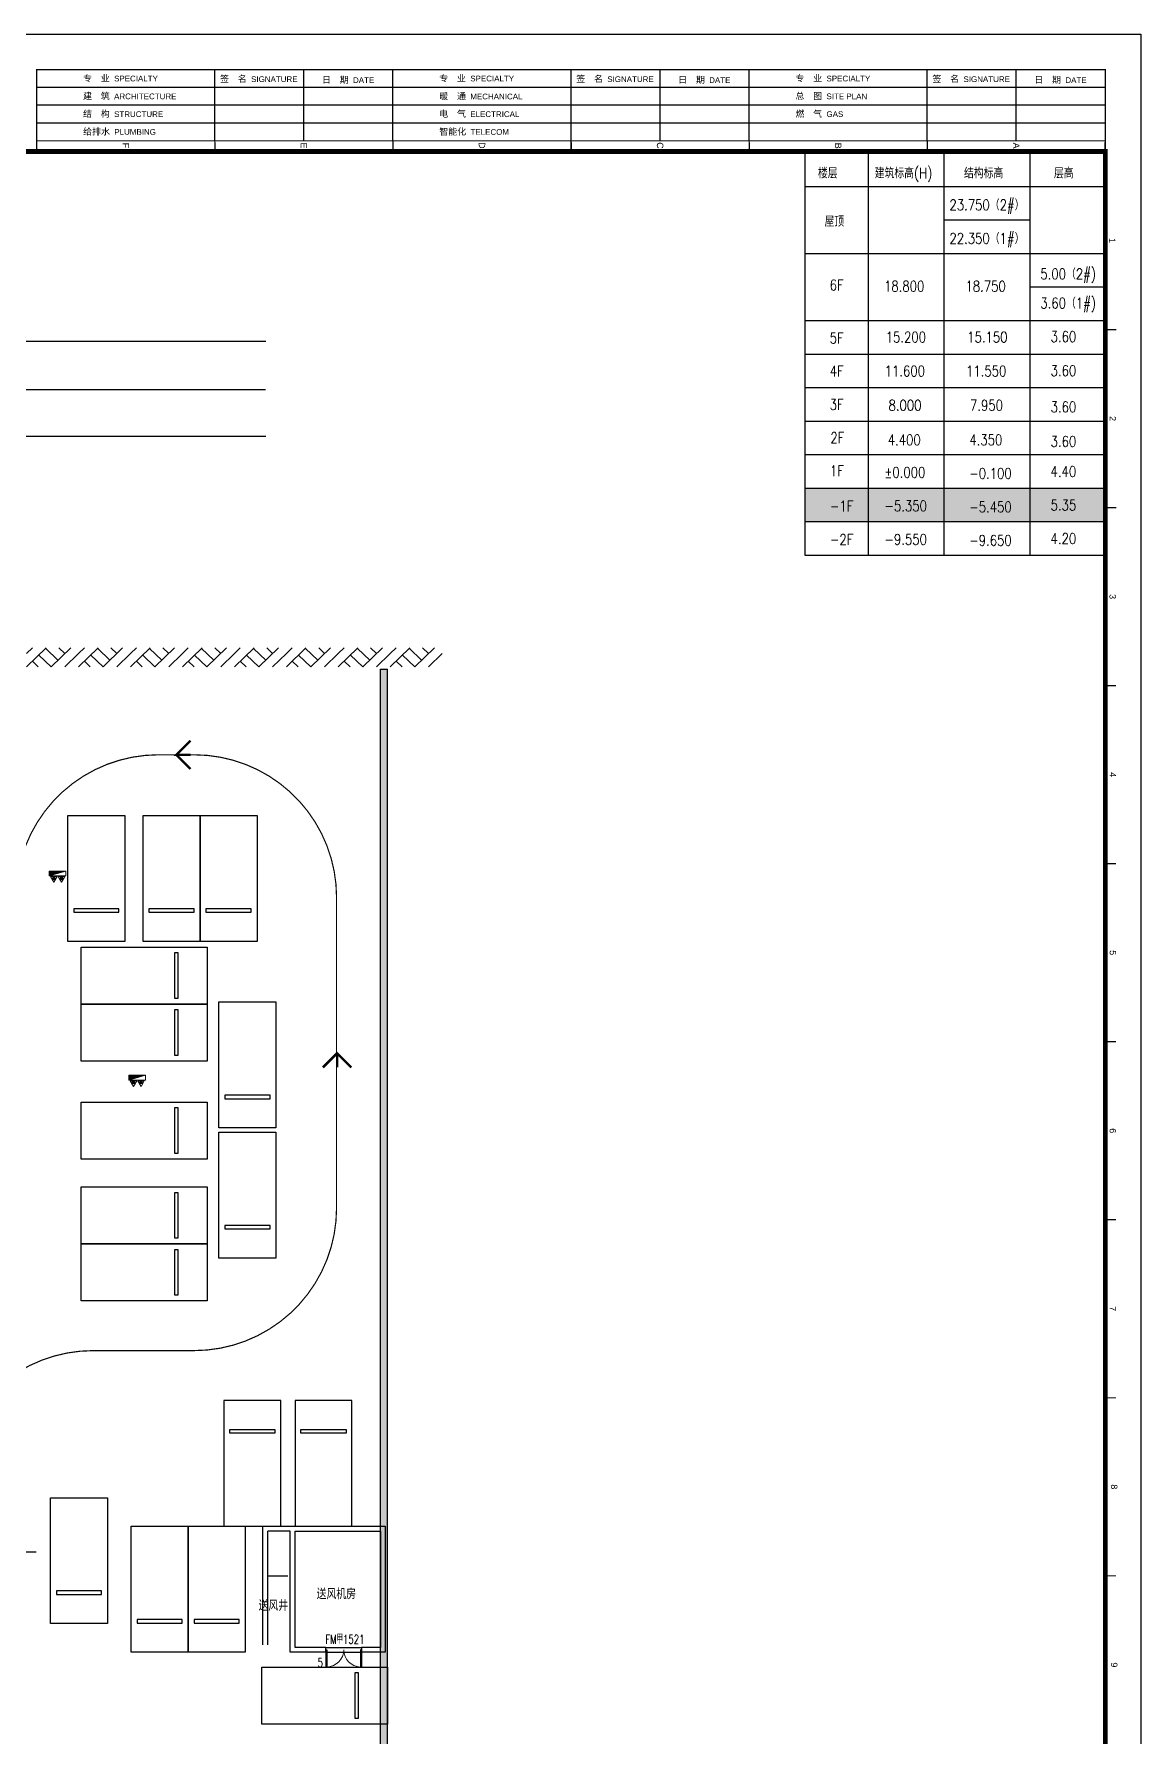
# Model space of a CAD drawing. Extents: x 447078 to 1776277, y 243534 to 519428.
# Drawn here: x 683806 to 730420, y 447508 to 519203 of the extents above; entities that cross this region are included whole.
import ezdxf
from ezdxf.enums import TextEntityAlignment as Align

# ---------------------------------------------------------------- set-up
doc = ezdxf.new("R2010")
doc.units = 0
doc.header["$LTSCALE"] = 1000
doc.header["$MEASUREMENT"] = 0
for name, pattern in [('BOUNDRY', [13.4, 10, -1, 0.2, -1, 0.2, -1]), ('DASH', [0.35, 0.25, -0.1]), ('HIDDEN', [9.525, 6.35, -3.175])]:
    doc.linetypes.add(name, pattern=pattern)
for name, color, linetype in [('A-APRO', 11, 'Continuous'), ('A-DOOR', 2, 'Continuous'), ('A-DOOR-FIRE-IDEN', 2, 'Continuous'), ('A-HATH', 8, 'Continuous'), ('A-HOLE', 41, 'Continuous'), ('A-OVER', 23, 'Continuous'), ('A-PARK-CARS', 8, 'HIDDEN'), ('A-PARK-CARS-2', 8, 'HIDDEN'), ('A-WALL', 140, 'Continuous'), ('A-WALL-HATH', 8, 'Continuous'), ('G-0-XREF', 2, 'Continuous'), ('G-ANNO-NOTE', 80, 'Continuous'), ('LINE-BLDG', 3, 'BOUNDRY'), ('ROAD', 60, 'Continuous'), ('图框CCDI_B0GA0+0.00$0$G-ANNO-TEXT', 33, 'Continuous'), ('图框CCDI_B0GA0+0.00$0$G-BORD', 3, 'Continuous')]:
    doc.layers.add(name, color=color, linetype=linetype)
doc.layers.add('半地下室一层消火栓$0$P-HUDR-MISC', color=13, linetype='Continuous', lineweight=25)
doc.layers.add('半地下室一层消火栓$0$体育文娱中心3F消火栓$0$P-HUDR-MISC', color=13, linetype='Continuous', lineweight=20)
doc.styles.add('_TCH_WINDOW', font='SIMPLEX', dxfattribs={"height": 3.5, "bigfont": 'GBCBIG'})
doc.styles.add('CCDI-TOG-02', font='simplex.shx', dxfattribs={"width": 0.8, "bigfont": 'zjdz.shx'})
doc.styles.add('CCDI_T_G02', font='simplex.shx', dxfattribs={"width": 0.8, "bigfont": 'zjdz.shx'})
doc.styles.add('图框CCDI_B0GA0+0.00$0$CCDI_T_G01', font='')
doc.styles.get('图框CCDI_B0GA0+0.00$0$CCDI_T_G01').set_extended_font_data('Arial')

# ---------------------------------------------------------------- blocks, each defined once
blk = doc.blocks.new('图框CCDI_B0GA0+0.00')
at = {"layer": '图框CCDI_B0GA0+0.00$0$G-BORD'}
for p, q in [((8300, 83150), (8300, 83400)), ((13300, 83150), (13300, 83400)), ((1500, 83100), (1500, 53100)), ((2000, 83100), (2000, 53100)), ((2500, 83100), (2500, 53100)), ((3300, 83100), (3050, 83100)), ((3300, 83100), (3050, 83100)), ((3000, 80600), (1000, 80600)), ((3000, 78100), (1000, 78100)), ((3050, 78100), (3300, 78100)), ((3000, 73100), (1000, 73100)), ((3050, 73100), (3300, 73100)), ((3000, 70600), (1000, 70600)), ((3000, 68100), (1000, 68100)), ((3050, 68100), (3300, 68100)), ((3000, 63100), (1000, 63100)), ((3050, 63100), (3300, 63100)), ((3000, 60600), (1000, 60600)), ((3000, 58100), (1000, 58100)), ((3050, 58100), (3300, 58100)), ((3300, 53100), (3050, 53100)), ((3300, 53100), (3050, 53100))]:
    blk.add_line(p, q, dxfattribs=at)
blk.add_lwpolyline([(0, 84100), (118900, 84100), (118900, 0), (0, 0)], close=True, dxfattribs=at)
at = {"layer": '图框CCDI_B0GA0+0.00$0$G-BORD', "const_width": 140}
blk.add_lwpolyline([(3300, 83100), (117900, 83100), (117900, 1000), (3300, 1000)], close=True, dxfattribs=at)
at = {"layer": '图框CCDI_B0GA0+0.00$0$G-BORD', "const_width": 35}
for points in [[(8300, 83400), (8300, 83100)], [(13300, 83400), (13300, 83100)], [(18300, 83100), (18300, 83400)], [(23300, 83100), (23300, 83400)], [(28300, 83100), (28300, 83400)], [(33300, 83100), (33300, 83400)], [(38300, 83100), (38300, 83400)], [(43300, 83100), (43300, 83400)], [(3000, 83100), (3000, 53100)], [(3300, 83100), (3300, 63100)], [(3300, 78100), (3000, 78100)], [(3300, 73100), (3000, 73100)], [(3300, 68100), (3000, 68100)], [(3300, 63100), (3000, 63100)], [(3300, 58100), (3000, 58100)]]:
    blk.add_lwpolyline(points, dxfattribs=at)
at = {"layer": '图框CCDI_B0GA0+0.00$0$G-BORD'}
blk.add_lwpolyline([(3300, 83100, 35, 35, 0), (1000, 83100, 35, 35, 0), (1000, 53100, 35, 35, 0), (3300, 53100, 0, 0, 0)], format="xyseb", dxfattribs=at)
at = {"layer": '图框CCDI_B0GA0+0.00$0$G-ANNO-TEXT', "style": '图框CCDI_B0GA0+0.00$0$CCDI_T_G01'}
for s, p in [('1', (5800, 83295)), ('2', (10800, 83309)), ('3', (15800, 83307)), ('4', (20800, 83311)), ('5', (25800, 83313)), ('6', (30800, 83310)), ('7', (35800, 83312)), ('8', (40800, 83350)), ('9', (45800, 83350)), ('A', (3134, 80600)), ('B', (3137, 75600)), ('C', (3129, 70600)), ('D', (3126, 65600)), ('E', (3128, 60600)), ('F', (3130, 55600))]:
    blk.add_text(s, height=180, dxfattribs=at).set_placement(p, align=Align.MIDDLE_CENTER)
at = {"layer": '图框CCDI_B0GA0+0.00$0$G-ANNO-TEXT', "char_height": 200, "rotation": 90, "style": '图框CCDI_B0GA0+0.00$0$CCDI_T_G01'}
for s, insert, width, attachment_point, line_spacing_factor in [('{\\fSimSun|b0|i0|c134|p54;\\H0.9x;日  期 \\fArial|b0|i0|c0|p39;\\H0.8889x;DATE}', (1295, 81841), 2500, 5, 0.96), ('{\\fSimSun|b0|i0|c134|p54;\\H0.9x;签  名 \\fArial|b0|i0|c0|p34;\\H0.8889x;SIGNATURE}', (1268, 78246), 3400, 4, 0.9), ('{\\fSimSun|b0|i0|c134|p54;\\H0.9x;专  业\\fSimSun|b0|i0|c0|p54; \\fArial|b0|i0|c0|p34;\\H0.8889x;SPECIALTY}', (1250, 74400), 5000, 4, 0.9), ('{\\fSimSun|b0|i0|c134|p54;\\H0.9x;总  图\\fSimSun|b0|i0|c0|p54; \\fArial|b0|i0|c0|p34;\\H0.8889x;SITE PLAN}', (1750, 74400), 3400, 4, 0.9), ('{\\fSimSun|b0|i0|c134|p54;\\H0.9x;燃  气\\fSimSun|b0|i0|c0|p54; \\fArial|b0|i0|c0|p34;\\H0.8889x;GAS}', (2250, 74400), 3400, 4, 0.9), ('{\\fSimSun|b0|i0|c134|p54;\\H0.9x;日  期 \\fArial|b0|i0|c0|p39;\\H0.8889x;DATE}', (1295, 71841), 2500, 5, 0.96), ('{\\fSimSun|b0|i0|c134|p54;\\H0.9x;签  名 \\fArial|b0|i0|c0|p34;\\H0.8889x;SIGNATURE}', (1268, 68246), 3400, 4, 0.9), ('{\\fSimSun|b0|i0|c134|p54;\\H0.9x;专  业\\fSimSun|b0|i0|c0|p54; \\fArial|b0|i0|c0|p34;\\H0.8889x;SPECIALTY}', (1250, 64400), 5000, 4, 0.9), ('{\\fSimSun|b0|i0|c134|p54;\\H0.9x;暖  通\\fSimSun|b0|i0|c0|p54; \\fArial|b0|i0|c0|p34;\\H0.8889x;MECHANICAL}', (1755, 64400), 3445.37, 4, 0.9), ('{\\fSimSun|b0|i0|c134|p54;\\H0.9x;电  气\\fSimSun|b0|i0|c0|p54; \\fArial|b0|i0|c0|p34;\\H0.8889x;ELECTRICAL}', (2250, 64400), 3400, 4, 0.9), ('{\\fSimSun|b0|i0|c134|p54;\\H0.9x;智能化\\fSimSun|b0|i0|c0|p54; \\fArial|b0|i0|c0|p34;\\H0.8889x;TELECOM}', (2750, 64400), 3400, 4, 0.9), ('{\\fSimSun|b0|i0|c134|p54;\\H0.9x;日  期 \\fArial|b0|i0|c0|p39;\\H0.8889x;DATE}', (1295, 61841), 2500, 5, 0.96), ('{\\fSimSun|b0|i0|c134|p54;\\H0.9x;签  名 \\fArial|b0|i0|c0|p34;\\H0.8889x;SIGNATURE}', (1268, 58246), 3400, 4, 0.9), ('{\\fSimSun|b0|i0|c134|p54;\\H0.9x;建  筑\\fSimSun|b0|i0|c0|p54; \\fArial|b0|i0|c0|p34;\\H0.8889x;ARCHITECTURE}', (1750, 54400), 5000, 4, 0.9), ('{\\fSimSun|b0|i0|c134|p54;\\H0.9x;专  业\\fSimSun|b0|i0|c0|p54; \\fArial|b0|i0|c0|p34;\\H0.8889x;SPECIALTY}', (1250, 54400), 5000, 4, 0.9), ('{\\fSimSun|b0|i0|c134|p54;\\H0.9x;结  构\\fSimSun|b0|i0|c0|p54; \\fArial|b0|i0|c0|p34;\\H0.8889x;STRUCTURE}', (2250, 54400), 5000, 4, 0.9), ('{\\fSimSun|b0|i0|c134|p54;\\H0.9x;给排水\\fSimSun|b0|i0|c0|p54; \\fArial|b0|i0|c0|p34;\\H0.8889x;PLUMBING}', (2750, 54400), 3400, 4, 0.9)]:
    blk.add_mtext(s, dxfattribs=dict(at, insert=insert, width=width, attachment_point=attachment_point, line_spacing_factor=line_spacing_factor))
blk = doc.blocks.new('cgb')
at = {"layer": 'G-ANNO-NOTE', "ltscale": 5}
for p, q in [((-570, 6400), (6600, 6400)), ((-570, 6400), (-570, -3200)), ((943, 6400), (943, -3200)), ((2743, 6400), (2743, -3200)), ((4800, 6400), (4800, -3200)), ((-570, 5600), (6600, 5600)), ((2743, 4800), (4800, 4800)), ((-570, 4000), (6600, 4000)), ((4800, 3200), (6600, 3200)), ((-570, 2400), (6600, 2400)), ((-570, 1600), (6600, 1600)), ((-570, 800), (6600, 800)), ((-570, 0), (6600, 0)), ((-570, -800), (6600, -800)), ((-570, -1600), (6600, -1600)), ((-570, -2400), (6600, -2400)), ((-570, -3200), (6600, -3200))]:
    blk.add_line(p, q, dxfattribs=at)
at = {"layer": 'G-ANNO-NOTE'}
blk.add_line((6600, 6400), (6600, -3200), dxfattribs=at)
at = {"layer": 'G-ANNO-NOTE', "color": 7, "style": 'CCDI-TOG-02', "width": 0.8}
for s, p in [('建筑标高(H)', (1097, 5793)), ('楼层', (-258, 5793)), ('结构标高', (3227, 5793)), ('层高', (5373, 5793)), ('23.750（2#）', (2881, 5032)), ('屋顶', (-101, 4639)), ('22.350（1#）', (2881, 4232)), ('5.00（2#)', (5050, 3384)), ('6F', (24, 3118)), ('18.800', (1320, 3092)), ('18.750', (3263, 3092)), ('3.60（1#)', (5050, 2687)), ('5F', (24, 1854)), ('15.200', (1360, 1876)), ('15.150', (3304, 1876)), ('3.60', (5293, 1887)), ('4F', (24, 1064)), ('11.600', (1334, 1065)), ('11.550', (3278, 1065)), ('3.60', (5293, 1075)), ('3F', (20, 266)), ('8.000', (1426, 249)), ('7.950', (3370, 249)), ('3.60', (5293, 211)), ('2F', (40, -524)), ('4.400', (1409, -577)), ('4.350', (3353, -577)), ('3.60', (5293, -615)), ('1F', (28, -1316)), ('%%P0.000', (1327, -1352)), ('-0.100', (3353, -1377)), ('4.40', (5293, -1333)), ('-1F', (28, -2156)), ('-5.350', (1327, -2152)), ('-5.450', (3353, -2177)), ('5.35', (5293, -2133)), ('-2F', (28, -2956)), ('-9.550', (1327, -2952)), ('-9.650', (3353, -2977)), ('4.20', (5293, -2933))]:
    blk.add_text(s, height=255, dxfattribs=at).set_placement(p)
blk = doc.blocks.new('$LinePat$素土夯实')
at = {"color": 0}
for p, q in [((0, -210), (210, 0)), ((120, -300), (420, 0)), ((420, 0), (608, -188)), ((495, -300), (795, 0)), ((615, 0), (705, -90)), ((210, -210), (300, -300)), ((315, -105), (502, -293)), ((705, -300), (795, -210))]:
    blk.add_line(p, q, dxfattribs=at)
blk = doc.blocks.new('prkg')
at = {"layer": 'A-PARK-CARS', "linetype": 'ByBlock', "ltscale": 0.1}
blk.add_lwpolyline([(0, 0), (2400, 0), (2400, 5300), (0, 5300)], close=True, dxfattribs=at)
at = {"layer": 'A-PARK-CARS', "linetype": 'ByBlock', "ltscale": 0.1, "elevation": 0}
blk.add_lwpolyline([(250, 4075), (2150, 4075), (2150, 3925), (250, 3925)], close=True, dxfattribs=at)
blk = doc.blocks.new('$DorLib2D$00000002')
for p, q in [((-0.5, 0), (-0.5, 0.4875)), ((-0.475, 0.4875), (-0.5, 0.4875)), ((-0.475, 0), (-0.475, 0.4875)), ((0.475, 0), (0.475, 0.4875)), ((0.475, 0.4875), (0.5, 0.4875)), ((0.5, 0), (0.5, 0.4875)), ((-0.5, 0), (-0.475, 0)), ((0.5, 0), (0.475, 0))]:
    blk.add_line(p, q)
at = {"lineweight": 13}
for centre, start, end in [((-0.4875, 0), 0, 88.53072), ((0.4875, 0), 91.46928, 180)]:
    blk.add_arc(centre, 0.4875, start, end, dxfattribs=at)
blk = doc.blocks.new('半地下室一层消火栓$0$体育文娱中心3F消火栓$0$A$C59133534')
at = {"layer": '半地下室一层消火栓$0$体育文娱中心3F消火栓$0$P-HUDR-MISC', "ltscale": 5}
blk.add_hatch(color=256, dxfattribs=at).paths.add_polyline_path([(50, 0), (-650, 200), (-650, 0)])
at = {"layer": '半地下室一层消火栓$0$体育文娱中心3F消火栓$0$P-HUDR-MISC'}
h = blk.add_hatch(dxfattribs=at)
h.set_pattern_fill('JIS_WOOD', color=256, scale=20, style=0)
h.set_pattern_definition([(45, (39.371, -152.983), (-10, 10), [])])
h.paths.add_polyline_path([(-410.5, 259), (-410.5, 350), (-501.5, 350), (-501.5, 259)])
h = blk.add_hatch(dxfattribs=at)
h.set_pattern_fill('JIS_WOOD', color=256, scale=20, style=0)
h.set_pattern_definition([(45, (360.371, -152.983), (-10, 10), [])])
h.paths.add_polyline_path([(-89.5, 259), (-89.5, 350), (-180.5, 350), (-180.5, 259)])
for p, q in [((-650, 200), (50, 0)), ((-456, 469), (-595, 228)), ((-595, 228), (-317, 228)), ((-501.5, 259), (-501.5, 350)), ((-501.5, 350), (-410.5, 350)), ((-501.5, 259), (-410.5, 259)), ((-456, 469), (-317, 228)), ((-410.5, 259), (-410.5, 350)), ((-135, 469), (-274, 228)), ((-274, 228), (4, 228)), ((-180.5, 259), (-180.5, 350)), ((-180.5, 350), (-89.5, 350)), ((-180.5, 259), (-89.5, 259)), ((-135, 469), (4, 228)), ((-89.5, 259), (-89.5, 350))]:
    blk.add_line(p, q, dxfattribs=at)
at = {"layer": '半地下室一层消火栓$0$体育文娱中心3F消火栓$0$P-HUDR-MISC', "ltscale": 5}
blk.add_lwpolyline([(-650, 200), (50, 200), (50, 0), (-650, 0)], close=True, dxfattribs=at)
blk = doc.blocks.new('地下一层消火栓')
at = {"layer": '半地下室一层消火栓$0$P-HUDR-MISC', "ltscale": 0.1, "xscale": -1, "rotation": 180}
for p in [(685096, 483941), (688446, 475341)]:
    blk.add_blockref('半地下室一层消火栓$0$体育文娱中心3F消火栓$0$A$C59133534', p, dxfattribs=at)

msp = doc.modelspace()

# ---------------------------------------------------------------- hatches: boundary and pattern name
at = {"layer": 'A-WALL-HATH'}
h = msp.add_hatch(color=256, dxfattribs=at)
h.dxf.hatch_style = 1
h.paths.add_polyline_path([(716267, 500076.7), (728902.6, 500076.7), (728888.3, 498664.9), (716267, 498664.9)])
msp.add_hatch(color=256, dxfattribs=at).paths.add_polyline_path([(698395.6, 425766.4), (698695.6, 425766.4), (698695.6, 492441.4), (698395.6, 492441.4)])

# ---------------------------------------------------------------- linework, layer by layer
at = {"layer": 'A-DOOR'}
for p, q in [((696095.6, 451241.4, 0), (697595.6, 451241.4)), ((696095.6, 451041.4, 0), (697595.6, 451041.4))]:
    msp.add_line(p, q, dxfattribs=at)
at = {"layer": 'A-HOLE', "linetype": 'DASH'}
msp.add_line((698395.6, 455191.4), (698395.6, 456141.4), dxfattribs=at)
at = {"layer": 'A-HOLE'}
msp.add_line((694495.6, 454241.4), (693645.6, 454241.4), dxfattribs=at)
at = {"layer": 'A-OVER'}
msp.add_line((677097.8, 455270.9), (683898.4, 455270.9), dxfattribs=at)
at = {"layer": 'A-PARK-CARS', "const_width": 100}
for points in [[(690395.6, 488841.4), (689795.6, 488841.4), (690395.6, 489441.4), (689795.6, 488841.4), (690395.6, 488241.4)], [(696568.2, 475668.8), (696568.2, 476268.8), (697168.2, 475668.8), (696568.2, 476268.8), (695968.2, 475668.8)]]:
    msp.add_lwpolyline(points, dxfattribs=at)
at = {"layer": 'A-PARK-CARS-2', "ltscale": 0.1, "const_width": 50}
msp.add_lwpolyline([(662545.6, 438441.4), (662545.6, 438441.4, 0.3080692), (668127.7, 442241.4, -0.3080692), (673709.8, 446041.4), (674295.6, 446041.4, 0.4142136), (680295.6, 452041.4), (680295.6, 457741.4, -0.4142136), (686295.6, 463741.4), (690545.6, 463741.4, 0.4142136), (696545.6, 469741.4), (696545.6, 482841.4, 0.4142136), (690545.6, 488841.4), (689045.6, 488841.4, 0.4142136), (683045.6, 482841.4), (683045.6, 465385.9, -0.1743985), (681670.6, 461563.6, 0.1743985), (680295.6, 457741.4), (680295.6, 457741.4)], format="xyb", dxfattribs=at)
at = {"layer": 'A-WALL'}
for p, q in [((698395.6, 425766.4), (698395.6, 492441.4)), ((698395.6, 492441.4), (698695.6, 492441.4)), ((698695.6, 425766.4), (698695.6, 492441.4)), ((693445.6, 451341.4), (693445.6, 456341.4)), ((693445.6, 456341.4), (698595.6, 456341.4, 0)), ((694595.6, 456141.4, 0), (693645.6, 456141.4, 0)), ((693645.6, 451341.4), (693645.6, 456141.4)), ((694595.6, 451041.4, 0), (694595.6, 456141.4, 0)), ((694795.6, 456141.4, 0), (698395.6, 456141.4, 0)), ((694795.6, 451241.4, 0), (694795.6, 456141.4, 0)), ((698395.6, 456141.4, 0), (698395.6, 451241.4, 0)), ((698595.6, 456341.4, 0), (698595.6, 451041.4, 0)), ((696095.6, 451041.4, 0), (694595.6, 451041.4, 0)), ((696095.6, 451241.4, 0), (694795.6, 451241.4, 0)), ((696095.6, 451041.4, 0), (696095.6, 451241.4, 0)), ((698395.6, 451241.4, 0), (697595.6, 451241.4, 0)), ((697595.6, 451241.4, 0), (697595.6, 451041.4, 0)), ((698595.6, 451041.4, 0), (697595.6, 451041.4, 0))]:
    msp.add_line(p, q, dxfattribs=at)
at = {"layer": 'LINE-BLDG', "ltscale": 0.1, "const_width": 50}
msp.add_lwpolyline([(693560.1, 504220.5), (628003.2, 504220.5), (626940.2, 499178.9), (626147.2, 494410.9), (625759.3, 491506.8), (625179.8, 486213.4), (624740.6, 479967.3), (624718.2, 479579.2), (624620.5, 475847.5), (624602.7, 475216), (624602.7, 472878.4), (624621.7, 470835.9), (624807.2, 465662.5), (624850.8, 464816.1), (625024.3, 462570.8), (625236.1, 459923.2), (625585.1, 456801.7), (625736.9, 455462.1), (625751.7, 455373.2), (625787, 455032.4), (626522.6, 450102.4), (627365.5, 445485.6)], dxfattribs=at)
at = {"layer": 'ROAD'}
for p, q in [((693560.1, 506244.3), (638664.1, 506244.3)), ((693560.1, 502244.3), (640681.4, 502244.3))]:
    msp.add_line(p, q, dxfattribs=at)

# ---------------------------------------------------------------- block references
at = {"layer": 'A-APRO', "xscale": 1.764705882352941, "yscale": 1.764705882352941, "zscale": 1.764705882352941}
msp.add_blockref('cgb', (717273.2, 502900.2), dxfattribs=at)
at = {"layer": 'A-DOOR', "xscale": -1500, "yscale": 1500, "zscale": -1500, "rotation": 180}
msp.add_blockref('$DorLib2D$00000002', (696845.6, 451141.4, 0), dxfattribs=at)
at = {"layer": 'A-HATH', "xscale": 2.75232093726126, "yscale": 2.666666666666667, "zscale": 2.666666666666667, "rotation": 179.9999963459439}
for p in [(685678.9, 492541.4), (687867, 492541.4), (690055.1, 492541.4), (692243.2, 492541.4), (694431.3, 492541.4), (696619.4, 492541.4), (698807.5, 492541.4), (700995.6, 492541.4)]:
    msp.add_blockref('$LinePat$素土夯实', p, dxfattribs=at)
at = {"layer": 'A-PARK-CARS', "linetype": 'ByBlock', "xscale": -1}
for p, rotation in [((685229.8, 486280.9, 0), 180), ((688395.6, 486280.9, 0), 180), ((690795.6, 486280.9, 0), 180), ((685795.6, 478341.4, 0), 269.999997438679), ((685795.6, 475941.4, 0), 269.999997438679), ((691593.1, 478429.4, 0), 180), ((685795.6, 471811.9, 0), 269.999997438679), ((691593.1, 472941.4, 0), 180), ((685795.6, 468241.4, 0), 269.999997438679), ((685795.6, 465841.4, 0), 269.999997438679), ((684495.6, 457541.4, 0), 180), ((687895.6, 456341.4, 0), 180), ((690295.6, 456341.4, 0), 180), ((693395.6, 448011.9, 0), 270)]:
    msp.add_blockref('prkg', p, dxfattribs=dict(at, rotation=rotation))
at = {"layer": 'A-PARK-CARS', "linetype": 'ByBlock'}
for p in [(691795.6, 456341.4, 0), (694795.6, 456341.4, 0)]:
    msp.add_blockref('prkg', p, dxfattribs=at)
at = {"layer": 'G-0-XREF', "xscale": 1.5, "yscale": 1.5, "zscale": 1.5, "rotation": 270}
msp.add_blockref('图框CCDI_B0GA0+0.00', (604270.2, 519203.4), dxfattribs=at)
at = {"layer": 'G-0-XREF'}
msp.add_blockref('地下一层消火栓', (0, 0), dxfattribs=at)

# ---------------------------------------------------------------- texts
at = {"layer": 'A-DOOR-FIRE-IDEN', "style": '_TCH_WINDOW', "width": 0.705882}
for s, p in [('FM甲1521', (696073.8, 451393.9, 0)), (' 5', (695566.6, 450411.9, 0))]:
    msp.add_text(s, height=375, rotation=360, dxfattribs=at).set_placement(p)
at = {"layer": 'G-ANNO-NOTE', "style": 'CCDI_T_G02', "width": 0.8}
for s, p in [('送风井', (693261.8, 452779.4)), ('送风机房', (695706.8, 453268.5))]:
    msp.add_text(s, height=450, dxfattribs=at).set_placement(p)

doc.saveas('drawing.dxf')
